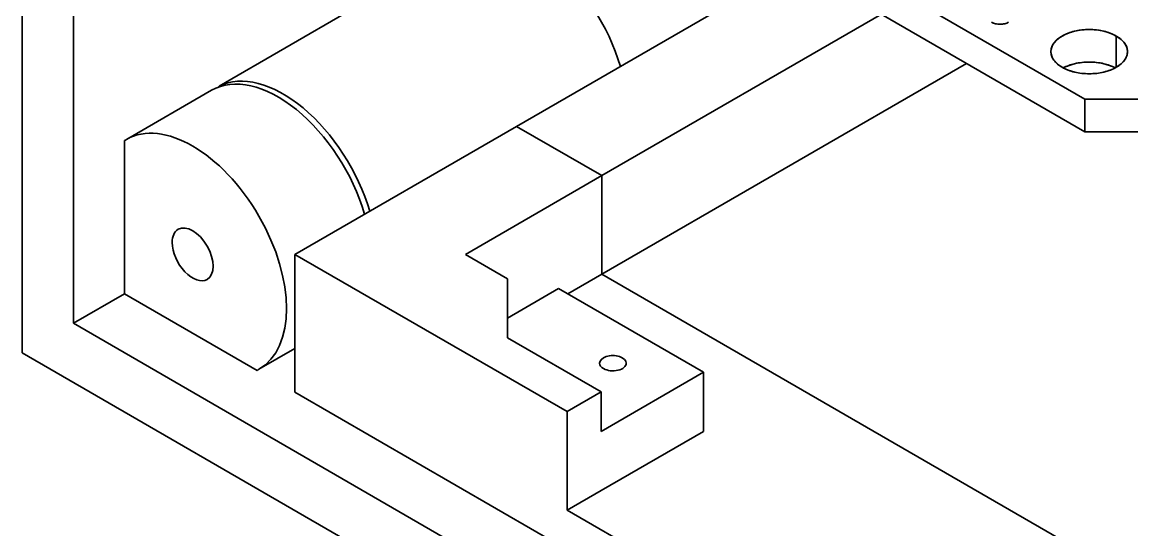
# Model space of a CAD drawing. Extents: x 146 to 1134, y 78 to 926.
# Drawn here: x 754.61 to 800.64, y 830.45 to 851.49 of the extents above; entities that cross this region are included whole.
import ezdxf

# ---------------------------------------------------------------- set-up
doc = ezdxf.new("R2010")
doc.units = 0

msp = doc.modelspace()

# ---------------------------------------------------------------- linework, layer by layer
at = {"color": 7, "lineweight": 35}
for p, q in [((754.612, 894.001), (754.612, 837.781)), ((756.733, 890.326), (756.733, 839.006)), ((798.69, 848.297), (775.521, 861.674)), ((798.69, 848.297), (775.521, 861.674)), ((775.521, 860.327), (798.69, 846.95)), ((798.69, 846.95), (775.521, 860.327)), ((813.726, 820.798), (778.653, 841.047)), ((813.726, 820.798), (778.653, 841.047)), ((817.403, 803.978), (756.733, 839.006)), ((828.01, 795.405), (754.612, 837.781)), ((811.605, 809.775), (765.926, 836.148))]:
    msp.add_line(p, q, dxfattribs=at)
at = {"color": 7, "lineweight": 35, "ltscale": 0.334717}
msp.add_line((786.713, 853.865), (775.118, 847.171), dxfattribs=at)
at = {"color": 7, "lineweight": 35, "ltscale": 0.157177}
msp.add_line((768.224, 851.987), (762.779, 848.843), dxfattribs=at)
at = {"color": 7, "lineweight": 35, "ltscale": 0.334716}
msp.add_line((790.248, 851.824), (778.653, 845.13), dxfattribs=at)
at = {"color": 7, "lineweight": 35, "ltscale": 0.032405}
for p, q in [((799.992, 850.916), (799.992, 849.62)), ((799.992, 849.62), (799.992, 850.916))]:
    msp.add_line(p, q, dxfattribs=at)
at = {"color": 7, "lineweight": 35, "ltscale": 0.436778}
msp.add_line((793.784, 849.783), (778.653, 841.047), dxfattribs=at)
at = {"color": 7, "lineweight": 35, "ltscale": 0.000814819}
msp.add_line((762.779, 848.843), (762.779, 848.811), dxfattribs=at)
at = {"color": 7, "lineweight": 35, "ltscale": 0.102052}
msp.add_line((762.468, 848.668), (758.933, 846.627), dxfattribs=at)
at = {"color": 7, "lineweight": 35, "ltscale": 0.089803}
for p, q in [((802.282, 848.297), (798.69, 848.297)), ((802.282, 848.297), (798.69, 848.297)), ((798.69, 846.95), (802.282, 846.95)), ((802.282, 846.95), (798.69, 846.95))]:
    msp.add_line(p, q, dxfattribs=at)
at = {"color": 7, "lineweight": 35, "ltscale": 0.033679}
for p, q in [((798.69, 848.297), (798.69, 846.95)), ((798.69, 846.95), (798.69, 848.297))]:
    msp.add_line(p, q, dxfattribs=at)
at = {"color": 7, "lineweight": 35, "ltscale": 0.265361}
msp.add_line((775.118, 847.171), (765.926, 841.864), dxfattribs=at)
at = {"color": 7, "lineweight": 35, "ltscale": 0.102061}
for p, q in [((778.653, 845.13), (775.118, 847.171)), ((778.653, 845.13), (775.118, 847.171)), ((777.217, 835.344), (777.217, 831.262))]:
    msp.add_line(p, q, dxfattribs=at)
at = {"color": 7, "lineweight": 35, "ltscale": 0.158705}
msp.add_line((758.854, 840.231), (758.854, 846.579), dxfattribs=at)
at = {"color": 7, "lineweight": 35, "ltscale": 0.1633}
msp.add_line((778.653, 845.13), (772.997, 841.864), dxfattribs=at)
at = {"color": 7, "lineweight": 35, "ltscale": 0.102063}
msp.add_line((778.653, 841.047), (778.653, 845.13), dxfattribs=at)
msp.add_line((778.653, 841.047), (778.653, 845.13), dxfattribs=at)
at = {"color": 7, "lineweight": 35, "ltscale": 0.325958}
msp.add_line((765.926, 841.864), (777.217, 835.344), dxfattribs=at)
at = {"color": 7, "lineweight": 35, "ltscale": 0.142886}
msp.add_line((765.926, 841.864), (765.926, 836.148), dxfattribs=at)
at = {"color": 7, "lineweight": 35, "ltscale": 0.050391}
msp.add_line((772.997, 841.864), (774.742, 840.856), dxfattribs=at)
at = {"color": 7, "lineweight": 35, "ltscale": 0.040825}
for p, q in [((778.653, 841.047), (777.239, 840.231)), ((778.631, 834.528), (778.631, 836.161))]:
    msp.add_line(p, q, dxfattribs=at)
at = {"color": 7, "lineweight": 35, "ltscale": 0.061238}
for p, q in [((774.742, 840.856), (774.742, 838.406)), ((782.874, 836.977), (782.874, 834.528))]:
    msp.add_line(p, q, dxfattribs=at)
at = {"color": 7, "lineweight": 35, "ltscale": 0.061236}
msp.add_line((776.863, 840.448), (774.742, 839.223), dxfattribs=at)
at = {"color": 7, "lineweight": 35, "ltscale": 0.173506}
msp.add_line((782.874, 836.977), (776.863, 840.448), dxfattribs=at)
at = {"color": 7, "lineweight": 35, "ltscale": 0.061237}
msp.add_line((756.733, 839.006), (758.854, 840.231), dxfattribs=at)
at = {"color": 7, "lineweight": 35, "ltscale": 0.158706}
msp.add_line((764.352, 837.057), (758.854, 840.231), dxfattribs=at)
at = {"color": 7, "lineweight": 35, "ltscale": 0.020413}
msp.add_line((774.742, 839.223), (774.742, 838.406), dxfattribs=at)
at = {"color": 7, "lineweight": 35, "ltscale": 0.112267}
msp.add_line((774.742, 838.406), (778.631, 836.161), dxfattribs=at)
at = {"color": 7, "lineweight": 35, "ltscale": 0.043079}
msp.add_line((765.926, 837.962), (764.433, 837.101), dxfattribs=at)
at = {"color": 7, "lineweight": 35, "ltscale": 0.122476}
msp.add_line((778.631, 834.528), (782.874, 836.977), dxfattribs=at)
at = {"color": 7, "lineweight": 35, "ltscale": 0.040824}
for p, q in [((777.217, 835.344), (778.631, 836.161)), ((777.217, 831.262), (778.631, 832.078))]:
    msp.add_line(p, q, dxfattribs=at)
at = {"color": 7, "lineweight": 35, "ltscale": 0.122475}
msp.add_line((778.631, 832.078), (782.874, 834.528), dxfattribs=at)
at = {"color": 7, "lineweight": 35, "ltscale": 0.442189}
msp.add_line((792.535, 822.418), (777.217, 831.262), dxfattribs=at)
at = {"color": 7, "lineweight": 35}
for centre, radius, start, end in [((795.113, 852.015), 0.604, 240.7225, 257.2742), ((795.23, 852.015), 0.604, 282.7258, 299.2775), ((795.168, 852.224), 0.82, 256.7304, 270.2188), ((795.175, 852.224), 0.82, 269.7812, 283.2696), ((798.685, 849.244), 1.917, 102.7256, 119.2776), ((798.86, 848.58), 2.604, 89.7828, 103.269), ((798.88, 848.583), 2.601, 76.7215, 90.2218), ((799.052, 849.236), 1.925, 60.7706, 77.258), ((797.875, 850.257), 0.594, 142.6099, 179.0092), ((798.261, 849.967), 1.078, 118.4524, 142.8066), ((799.472, 849.961), 1.086, 37.3011, 61.4424), ((799.8, 850.226), 0.665, 19.403, 36.247), ((797.875, 850.278), 0.593, 180.9805, 217.4147), ((799.796, 850.311), 0.669, 323.887, 340.577), ((799.909, 850.266), 0.548, 0.15, 19.1976), ((799.912, 850.269), 0.545, 340.7261, 359.8888), ((798.264, 850.57), 1.081, 217.2057, 241.4836), ((798.69, 851.306), 1.933, 240.7909, 257.1962), ((798.699, 847.856), 1.96, 102.8661, 117.554), ((798.86, 847.233), 2.604, 89.7828, 103.269), ((798.88, 847.236), 2.601, 76.7215, 90.2218), ((799.038, 847.847), 1.969, 62.5279, 77.1156), ((799.14, 851.108), 1.715, 290.8777, 299.7799), ((799.359, 850.731), 1.28, 299.6787, 310.5034), ((799.595, 850.457), 0.917, 310.399, 323.9224), ((798.841, 851.846), 2.493, 256.5664, 263.5338), ((798.869, 852.074), 2.723, 263.4944, 270.0212), ((798.871, 852.059), 2.708, 269.965, 276.532), ((798.896, 851.865), 2.513, 276.4778, 283.376), ((798.981, 851.516), 2.153, 283.3107, 290.959)]:
    msp.add_arc(centre, radius, start, end, dxfattribs=at)
for centre, major_axis, start_param, end_param in [((775.825, 850.029), (-2.75, 4.763), 4.316334, 6.283068), ((795.171, 851.692), (0.5, 0), 3.926991, 5.497787), ((798.87, 850.268), (1.588, 0), 0.785398, 3.926991), ((798.87, 850.268), (1.588, 0), 3.926991, 7.068583), ((798.87, 848.92), (1.588, 0), 0.825581, 2.316518), ((765.218, 843.905), (-2.75, 4.763), 4.316325, 6.283185), ((765.431, 844.027), (-2.75, 4.763), 4.31642, 6.248032), ((761.683, 841.864), (-2.75, 4.763), 3.14171, 6.283068), ((761.683, 841.864), (-2.75, 4.763), 6.283068, 6.312127), ((761.683, 841.864), (-0.6, 1.039), 6.283185, 7.068583), ((761.683, 841.864), (-0.6, 1.039), 3.141593, 6.283185), ((761.683, 841.864), (-0.6, 1.039), 0.785398, 3.141593), ((779.113, 837.352), (0.55, 0), 0, 3.141593), ((779.113, 837.352), (0.55, 0), 3.141593, 3.926991), ((779.113, 837.352), (0.55, 0), 3.926991, 6.283185), ((761.683, 841.864), (-2.75, 4.763), 3.112651, 3.14171)]:
    msp.add_ellipse(centre, major_axis=major_axis, ratio=0.57735, start_param=start_param, end_param=end_param, dxfattribs=at)

doc.saveas('drawing.dxf')
